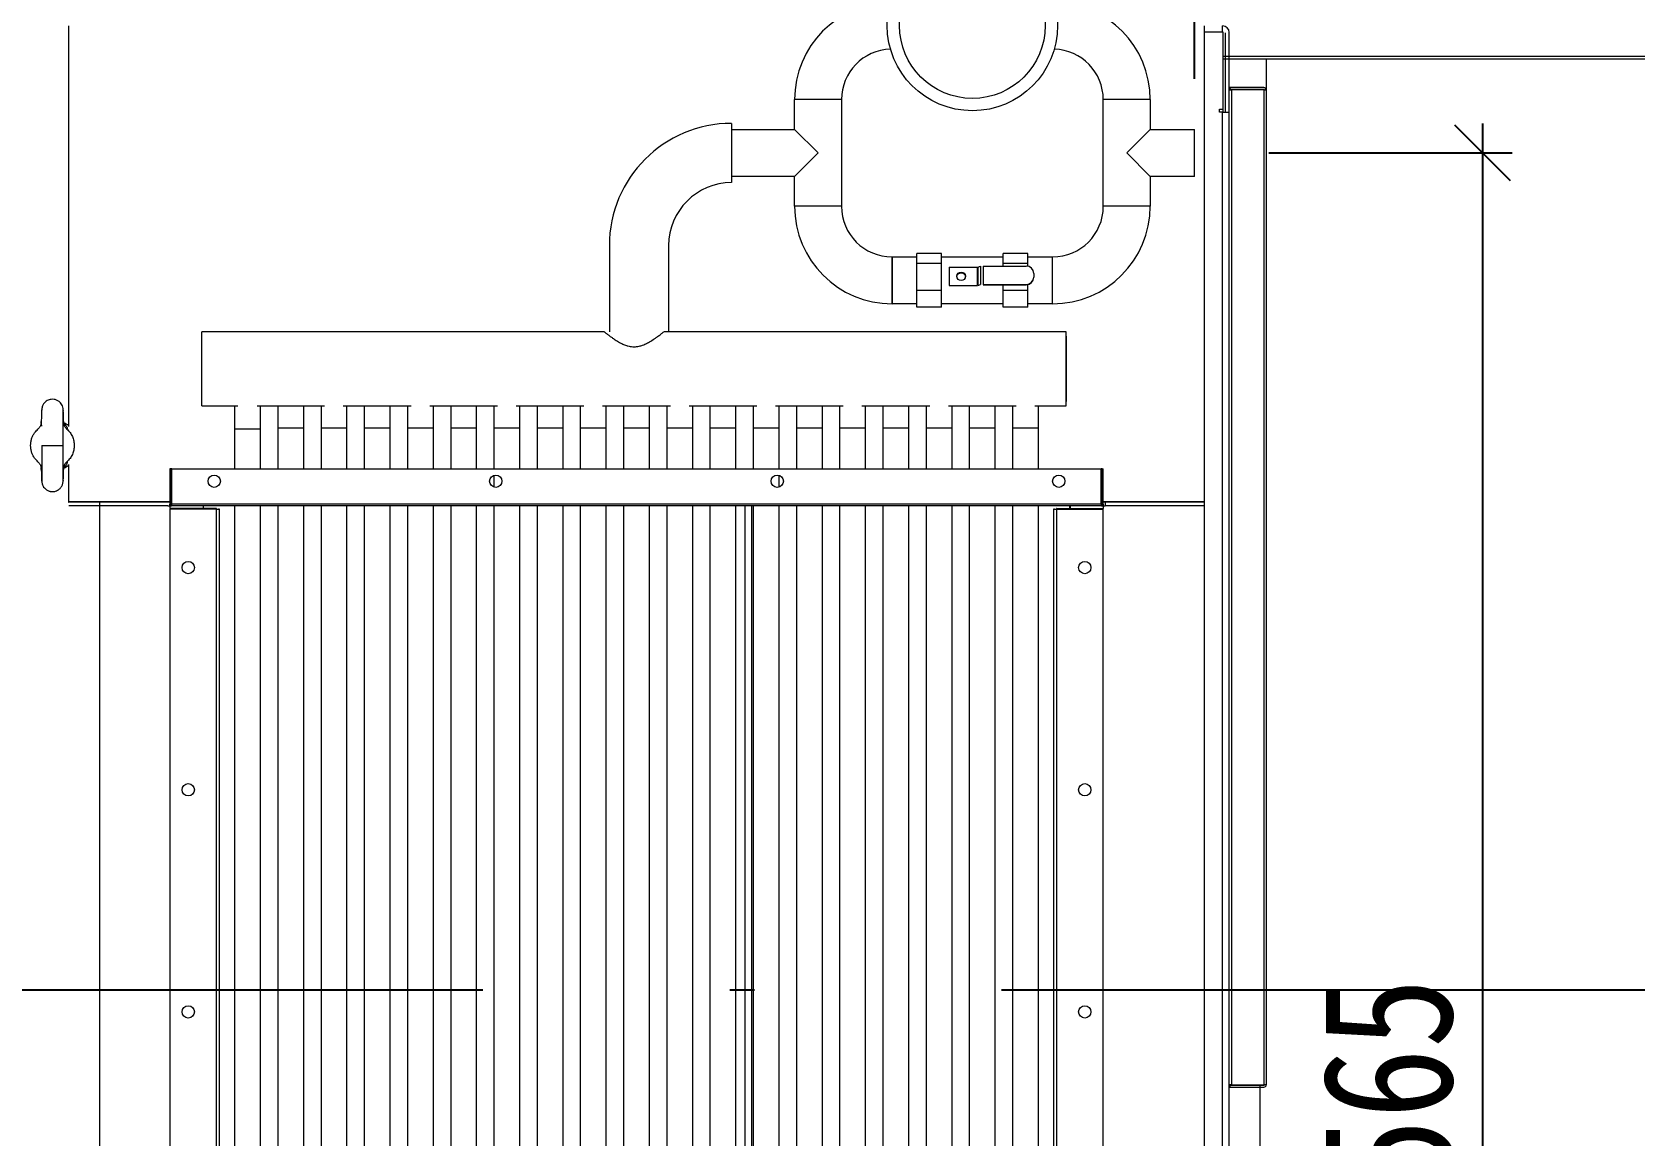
# Model space of a CAD drawing. Extents: x -2187 to 96136, y -11110 to 52208.
# Drawn here: x 51301 to 52599, y 19545 to 20440 of the extents above; entities that cross this region are included whole.
import ezdxf

# ---------------------------------------------------------------- set-up
doc = ezdxf.new("R2010")
doc.units = 0
doc.header["$LTSCALE"] = 1000
doc.header["$MEASUREMENT"] = 0
doc.linetypes.add('ACAD_ISO02W100', pattern=[15, 12, -3])
doc.linetypes.add('DOTE', pattern=[2.42, 2, -0.2, 0.02, -0.2])
doc.layers.add('DOTE', color=14, linetype='DOTE')
doc.layers.add('洗衣房设备', color=4, linetype='Continuous')
doc.styles.add('-宋体', font='', dxfattribs={"width": 0.8})
doc.styles.get('-宋体').set_extended_font_data('SimSun')
doc.dimstyles.new('50', dxfattribs={"dimscale": 30, "dimtxt": 3.5, "dimasz": 1.5, "dimexe": 0.8, "dimexo": 2, "dimgap": 0.8, "dimtad": 1, "dimdec": 0, "dimrnd": 5, "dimzin": 0, "dimdsep": 46, "dimtxsty": '-宋体', "dimblk": 'OBLIQUE', "dimcen": 0.6, "dimdle": 0.8, "dimclrd": 6, "dimclre": 6, "dimclrt": 6, "dimadec": 0, "dimazin": 0, "dimtfac": 1, "dimtdec": 0, "dimtofl": 0, "dimtmove": 2, "dimatfit": 3, "dimldrblk": 'OBLIQUE', "dimfxl": 0, "dimtolj": 1, "dimtzin": 0, "dimarcsym": 0})

# ---------------------------------------------------------------- blocks, each defined once
blk = doc.blocks.new('_OBLIQUE')
at = {"color": 0, "linetype": 'ByBlock'}
blk.add_line((-0.5, -0.5), (0.5, 0.5), dxfattribs=at)
blk = doc.blocks.new('*D119')
at = {"layer": 'Defpoints', "color": 0, "linetype": 'ACAD_ISO02W100', "ltscale": 750}
for p in [(52242.1, 20341.5), (52065.4, 18776.3), (52475.3, 18776.3)]:
    blk.add_point(p, dxfattribs=at)
at = {"layer": '洗衣房设备', "color": 6, "linetype": 'ACAD_ISO02W100', "lineweight": -2, "ltscale": 750}
for p, q in [((52475.3, 20365.5), (52475.3, 18752.3)), ((52302.1, 20341.5), (52499.3, 20341.5)), ((52125.4, 18776.3), (52499.3, 18776.3))]:
    blk.add_line(p, q, dxfattribs=at)
at = {"layer": '洗衣房设备', "color": 6, "linetype": 'ACAD_ISO02W100', "lineweight": -2, "ltscale": 750, "xscale": 45, "yscale": 45, "zscale": 45}
for p, rotation in [((52475.3, 20341.5), 90), ((52475.3, 18776.3), 270)]:
    blk.add_blockref('_OBLIQUE', p, dxfattribs=dict(at, rotation=rotation))
at = {"layer": '洗衣房设备', "color": 6, "linetype": 'ACAD_ISO02W100', "ltscale": 750, "insert": (52398.8, 19558.9), "char_height": 105, "attachment_point": 5, "rotation": 90, "style": '-宋体'}
blk.add_mtext('\\A1;1565', dxfattribs=at)
blk = doc.blocks.new('*D122')
at = {"layer": 'Defpoints', "color": 0, "linetype": 'ACAD_ISO02W100', "ltscale": 750}
for p in [(52300.1, 20588.6), (52300.1, 20438.8), (52242.1, 20341.5)]:
    blk.add_point(p, dxfattribs=at)
at = {"layer": '洗衣房设备', "color": 6, "linetype": 'ACAD_ISO02W100', "lineweight": -2, "ltscale": 750}
for p, q in [((52242.1, 20401.5), (52242.1, 20612.6)), ((52300.1, 20498.8), (52300.1, 20612.6)), ((52218.1, 20588.6), (52324.1, 20588.6))]:
    blk.add_line(p, q, dxfattribs=at)
at = {"layer": '洗衣房设备', "color": 6, "linetype": 'ACAD_ISO02W100', "lineweight": -2, "ltscale": 750, "xscale": 45, "yscale": 45, "zscale": 45, "rotation": 180}
blk.add_blockref('_OBLIQUE', (52242.1, 20588.6), dxfattribs=at)
at = {"layer": '洗衣房设备', "color": 6, "linetype": 'ACAD_ISO02W100', "lineweight": -2, "ltscale": 750, "xscale": 45, "yscale": 45, "zscale": 45}
blk.add_blockref('_OBLIQUE', (52300.1, 20588.6), dxfattribs=at)
at = {"layer": '洗衣房设备', "color": 6, "linetype": 'ACAD_ISO02W100', "ltscale": 750, "insert": (52271.1, 20701.1), "char_height": 105, "attachment_point": 5, "style": '-宋体'}
blk.add_mtext('\\A1;60', dxfattribs=at)

msp = doc.modelspace()

# ---------------------------------------------------------------- linework, layer by layer
at = {"color": 7, "linetype": 'Continuous', "lineweight": 15}
for p, q in [((51330.097, 20444.501), (51330.097, 20119.831)), ((52250.097, 20058.901), (52250.097, 20444.501)), ((52250.097, 20058.901), (52250.097, 20444.501)), ((52264.697, 20439.501), (52264.697, 20444.501)), ((52265.097, 20439.501), (52250.097, 20439.501)), ((52265.097, 20439.501), (52250.097, 20439.501)), ((52264.697, 20439.501), (52250.097, 20439.501)), ((52265.097, 20377.001), (52265.097, 20439.501)), ((52265.097, 20377.001), (52265.097, 20439.501)), ((52265.097, 20374.501), (52265.097, 20439.101)), ((52265.097, 20374.501), (52265.097, 20439.101)), ((52267.097, 20374.501), (52267.097, 20438.784)), ((52270.097, 20374.501), (52270.097, 20439.101)), ((52270.097, 20374.501), (52270.097, 20439.101)), ((52265.097, 20417.684), (57944.14, 20417.684)), ((52267.097, 20374.501), (52267.097, 20417.684)), ((52300.097, 20417.684), (52300.097, 20392.601)), ((52298.197, 20394.501), (52270.097, 20394.501)), ((52298.197, 20394.501), (52270.097, 20394.501)), ((52298.197, 20393.001), (52270.097, 20393.001)), ((52298.197, 20393.001), (52270.097, 20393.001)), ((52270.097, 20392.601), (52271.997, 20392.601)), ((52270.097, 20392.601), (52271.997, 20392.601)), ((52298.197, 20392.601), (52271.997, 20392.601)), ((52271.997, 20392.601), (52271.997, 19586.401)), ((52298.197, 20392.601), (52271.997, 20392.601)), ((52271.997, 20392.601), (52271.997, 19586.401)), ((52298.197, 20392.601), (52298.197, 19586.401)), ((52298.197, 20392.601), (52300.097, 20392.601)), ((52298.197, 20392.601), (52298.197, 19586.401)), ((52298.197, 20392.601), (52300.097, 20392.601)), ((52300.097, 20392.601), (52300.097, 19586.401)), ((51918.097, 20360.501), (51918.097, 20384.717)), ((51956.097, 20384.717), (51956.097, 20298.286)), ((52168.097, 20298.286), (52168.097, 20384.717)), ((52206.097, 20384.717), (52206.097, 20360.501)), ((52262.197, 20374.501), (52262.197, 20377.001)), ((52262.197, 20377.001), (52265.097, 20377.001)), ((52262.197, 20374.501), (52262.197, 20377.001)), ((52262.197, 20377.001), (52265.097, 20377.001)), ((52264.697, 20374.501), (52262.197, 20374.501)), ((52264.697, 20374.501), (52262.197, 20374.501)), ((52264.697, 18734.501), (52264.697, 20374.501)), ((52264.697, 20374.501), (52265.097, 20374.501)), ((52264.697, 18734.501), (52264.697, 20374.501)), ((52264.697, 20374.501), (52265.097, 20374.501)), ((52265.097, 20374.501), (52270.097, 20374.501)), ((52265.097, 20374.501), (52270.097, 20374.501)), ((52270.097, 18734.501), (52270.097, 20374.501)), ((52270.097, 18734.501), (52270.097, 20374.501)), ((51867.097, 20365.501), (51867.097, 20317.501)), ((51867.097, 20360.501), (51918.097, 20360.501)), ((51937.097, 20341.501), (51918.097, 20360.501)), ((52206.097, 20360.501), (52187.097, 20341.501)), ((52206.097, 20360.501), (52242.097, 20360.501)), ((52242.097, 20322.501), (52242.097, 20360.501)), ((51918.097, 20322.501), (51937.097, 20341.501)), ((52187.097, 20341.501), (52206.097, 20322.501)), ((51918.097, 20322.501), (51867.097, 20322.501)), ((51918.097, 20298.286), (51918.097, 20322.501)), ((52242.097, 20322.501), (52206.097, 20322.501)), ((52206.097, 20322.501), (52206.097, 20298.286)), ((51768.274, 20266.501), (51768.274, 20196.501)), ((51815.865, 20268.001), (51815.87, 20268.001)), ((51816.274, 20196.501), (51816.274, 20266.501)), ((51997.097, 20257.286), (52017.097, 20257.286)), ((51997.097, 20257.286), (51997.097, 20219.286)), ((51997.097, 20219.473), (51997.097, 20257.286)), ((52017.097, 20251.842), (52017.097, 20260.02)), ((52037.097, 20260.02), (52017.097, 20260.02)), ((52037.097, 20251.842), (52017.097, 20251.842)), ((52017.097, 20230.108), (52017.097, 20251.842)), ((52037.097, 20251.842), (52037.097, 20260.02)), ((52037.097, 20257.286), (52087.097, 20257.286)), ((52037.097, 20230.108), (52037.097, 20251.842)), ((52066.42, 20249.036), (52068.759, 20249.67)), ((52068.759, 20249.67), (52068.759, 20234.818)), ((52070.891, 20249.851), (52105.777, 20249.851)), ((52070.891, 20249.851), (52070.891, 20235)), ((52107.097, 20260.02), (52087.097, 20260.02)), ((52087.097, 20251.842), (52087.097, 20260.02)), ((52107.097, 20251.842), (52087.097, 20251.842)), ((52087.097, 20249.851), (52087.097, 20251.842)), ((52107.097, 20251.842), (52107.097, 20260.02)), ((52107.097, 20257.286), (52127.097, 20257.286)), ((52107.097, 20249.706), (52107.097, 20251.842)), ((52127.097, 20219.473), (52127.097, 20257.286)), ((52127.097, 20219.286), (52127.097, 20257.286)), ((52043.248, 20249.005), (52043.248, 20234.154)), ((52043.248, 20249.005), (52066.065, 20249.005)), ((52066.065, 20249.005), (52066.065, 20234.154)), ((52066.42, 20249.036), (52066.42, 20234.184)), ((52111.777, 20243.911), (52111.777, 20240.94)), ((52037.097, 20230.108), (52017.097, 20230.108)), ((52017.097, 20216.552), (52017.097, 20230.108)), ((52037.097, 20216.552), (52037.097, 20230.108)), ((52043.248, 20234.154), (52066.065, 20234.154)), ((52066.42, 20234.184), (52068.759, 20234.818)), ((52070.891, 20235), (52070.891, 20234.719)), ((52070.891, 20235), (52105.777, 20235)), ((52070.891, 20234.719), (52105.777, 20234.719)), ((52087.097, 20230.108), (52087.097, 20234.719)), ((52107.097, 20230.108), (52087.097, 20230.108)), ((52087.097, 20216.552), (52087.097, 20230.108)), ((52107.097, 20230.108), (52107.097, 20234.865)), ((52107.097, 20216.552), (52107.097, 20230.108)), ((51997.097, 20219.286), (51997.097, 20219.473)), ((52017.097, 20219.286), (51997.097, 20219.286)), ((52037.097, 20216.552), (52017.097, 20216.552)), ((52087.097, 20219.286), (52037.097, 20219.286)), ((52107.097, 20216.552), (52087.097, 20216.552)), ((52127.097, 20219.286), (52107.097, 20219.286)), ((52127.097, 20219.286), (52127.097, 20219.473)), ((51764.097, 20196.501), (51438.097, 20196.501)), ((51438.097, 20166.501), (51438.097, 20196.501)), ((51764.097, 20196.501), (51438.097, 20196.501)), ((52138.097, 20196.501), (51812.097, 20196.501)), ((52138.097, 20196.501), (51812.097, 20196.501)), ((52138.097, 20166.501), (52138.097, 20196.501)), ((52138.097, 20166.501), (52138.097, 20196.501)), ((52138.097, 20193.001), (52138.097, 20140.001)), ((51438.097, 20136.501), (51438.097, 20166.501)), ((51438.097, 20140.001), (51438.097, 20166.501)), ((52138.097, 20136.501), (52138.097, 20166.501)), ((52138.097, 20136.501), (52138.097, 20166.501)), ((51308.499, 20132.608), (51308.407, 20133.175)), ((51325.786, 20133.175), (51325.734, 20132.792)), ((51438.097, 20136.501), (51467.372, 20136.501)), ((51464.597, 20136.501), (51464.597, 20117.869)), ((51482.821, 20136.501), (51537.557, 20136.501)), ((51485.597, 20117.869), (51485.597, 20136.501)), ((51499.597, 20136.501), (51499.597, 20118.869)), ((51520.597, 20118.869), (51520.597, 20136.501)), ((51534.597, 20136.501), (51534.597, 20118.869)), ((51552.637, 20136.501), (51607.557, 20136.501)), ((51555.597, 20118.869), (51555.597, 20136.501)), ((51569.597, 20136.501), (51569.597, 20118.869)), ((51590.597, 20118.869), (51590.597, 20136.501)), ((51604.597, 20136.501), (51604.597, 20118.869)), ((51622.637, 20136.501), (51677.557, 20136.501)), ((51625.597, 20118.869), (51625.597, 20136.501)), ((51639.597, 20136.501), (51639.597, 20118.869)), ((51660.597, 20118.869), (51660.597, 20136.501)), ((51674.597, 20136.501), (51674.597, 20118.869)), ((51692.637, 20136.501), (51747.557, 20136.501)), ((51695.597, 20118.869), (51695.597, 20136.501)), ((51709.597, 20136.501), (51709.597, 20118.869)), ((51730.597, 20118.869), (51730.597, 20136.501)), ((51744.597, 20136.501), (51744.597, 20118.869)), ((51762.637, 20136.501), (51817.557, 20136.501)), ((51762.637, 20136.501), (51817.557, 20136.501)), ((51765.597, 20118.869), (51765.597, 20136.501)), ((51765.597, 20118.869), (51765.597, 20136.501)), ((51779.597, 20136.501), (51779.597, 20118.869)), ((51779.597, 20136.501), (51779.597, 20118.869)), ((51800.597, 20118.869), (51800.597, 20136.501)), ((51800.597, 20118.869), (51800.597, 20136.501)), ((51814.597, 20136.501), (51814.597, 20118.869)), ((51814.597, 20136.501), (51814.597, 20118.869)), ((51832.637, 20136.501), (51887.557, 20136.501)), ((51832.637, 20136.501), (51887.557, 20136.501)), ((51835.597, 20118.869), (51835.597, 20136.501)), ((51835.597, 20118.869), (51835.597, 20136.501)), ((51849.597, 20136.501), (51849.597, 20118.869)), ((51849.597, 20136.501), (51849.597, 20118.869)), ((51870.597, 20118.869), (51870.597, 20136.501)), ((51870.597, 20118.869), (51870.597, 20136.501)), ((51884.597, 20136.501), (51884.597, 20118.869)), ((51884.597, 20136.501), (51884.597, 20118.869)), ((51902.637, 20136.501), (51957.557, 20136.501)), ((51902.637, 20136.501), (51957.557, 20136.501)), ((51905.597, 20118.869), (51905.597, 20136.501)), ((51905.597, 20118.869), (51905.597, 20136.501)), ((51919.597, 20136.501), (51919.597, 20118.869)), ((51919.597, 20136.501), (51919.597, 20118.869)), ((51940.597, 20118.869), (51940.597, 20136.501)), ((51940.597, 20118.869), (51940.597, 20136.501)), ((51954.597, 20136.501), (51954.597, 20118.869)), ((51954.597, 20136.501), (51954.597, 20118.869)), ((51972.637, 20136.501), (52027.557, 20136.501)), ((51972.637, 20136.501), (52027.557, 20136.501)), ((51975.597, 20118.869), (51975.597, 20136.501)), ((51975.597, 20118.869), (51975.597, 20136.501)), ((51989.597, 20136.501), (51989.597, 20118.869)), ((51989.597, 20136.501), (51989.597, 20118.869)), ((52010.597, 20118.869), (52010.597, 20136.501)), ((52010.597, 20118.869), (52010.597, 20136.501)), ((52024.597, 20136.501), (52024.597, 20118.869)), ((52024.597, 20136.501), (52024.597, 20118.869)), ((52042.637, 20136.501), (52097.557, 20136.501)), ((52042.637, 20136.501), (52097.557, 20136.501)), ((52045.597, 20118.869), (52045.597, 20136.501)), ((52045.597, 20118.869), (52045.597, 20136.501)), ((52059.597, 20136.501), (52059.597, 20118.869)), ((52059.597, 20136.501), (52059.597, 20118.869)), ((52080.597, 20118.869), (52080.597, 20136.501)), ((52080.597, 20118.869), (52080.597, 20136.501)), ((52094.597, 20136.501), (52094.597, 20118.869)), ((52094.597, 20136.501), (52094.597, 20118.869)), ((52112.637, 20136.501), (52138.097, 20136.501)), ((52112.637, 20136.501), (52138.097, 20136.501)), ((52115.597, 20118.869), (52115.597, 20136.501)), ((52115.597, 20118.869), (52115.597, 20136.501)), ((51325.952, 20124.008), (51325.873, 20124.097)), ((51464.597, 20117.869), (51464.597, 20085.501)), ((51485.597, 20085.501), (51485.597, 20117.869)), ((51499.597, 20118.869), (51499.597, 20085.501)), ((51520.597, 20085.501), (51520.597, 20118.869)), ((51534.597, 20118.869), (51534.597, 20085.501)), ((51555.597, 20085.501), (51555.597, 20118.869)), ((51569.597, 20118.869), (51569.597, 20085.501)), ((51590.597, 20085.501), (51590.597, 20118.869)), ((51604.597, 20118.869), (51604.597, 20085.501)), ((51625.597, 20085.501), (51625.597, 20118.869)), ((51639.597, 20118.869), (51639.597, 20085.501)), ((51660.597, 20085.501), (51660.597, 20118.869)), ((51674.597, 20118.869), (51674.597, 20085.501)), ((51695.597, 20085.501), (51695.597, 20118.869)), ((51709.597, 20118.869), (51709.597, 20085.501)), ((51730.597, 20085.501), (51730.597, 20118.869)), ((51744.597, 20118.869), (51744.597, 20085.501)), ((51765.597, 20085.501), (51765.597, 20118.869)), ((51765.597, 20085.501), (51765.597, 20118.869)), ((51779.597, 20118.869), (51779.597, 20085.501)), ((51779.597, 20118.869), (51779.597, 20085.501)), ((51800.597, 20085.501), (51800.597, 20118.869)), ((51800.597, 20085.501), (51800.597, 20118.869)), ((51814.597, 20118.869), (51814.597, 20085.501)), ((51814.597, 20118.869), (51814.597, 20085.501)), ((51835.597, 20085.501), (51835.597, 20118.869)), ((51835.597, 20085.501), (51835.597, 20118.869)), ((51849.597, 20118.869), (51849.597, 20085.501)), ((51849.597, 20118.869), (51849.597, 20085.501)), ((51870.597, 20085.501), (51870.597, 20118.869)), ((51870.597, 20085.501), (51870.597, 20118.869)), ((51884.597, 20118.869), (51884.597, 20085.501)), ((51884.597, 20118.869), (51884.597, 20085.501)), ((51905.597, 20085.501), (51905.597, 20118.869)), ((51905.597, 20085.501), (51905.597, 20118.869)), ((51919.597, 20118.869), (51919.597, 20085.501)), ((51919.597, 20118.869), (51919.597, 20085.501)), ((51940.597, 20085.501), (51940.597, 20118.869)), ((51940.597, 20085.501), (51940.597, 20118.869)), ((51954.597, 20118.869), (51954.597, 20085.501)), ((51954.597, 20118.869), (51954.597, 20085.501)), ((51975.597, 20085.501), (51975.597, 20118.869)), ((51975.597, 20085.501), (51975.597, 20118.869)), ((51989.597, 20118.869), (51989.597, 20085.501)), ((51989.597, 20118.869), (51989.597, 20085.501)), ((52010.597, 20085.501), (52010.597, 20118.869)), ((52010.597, 20085.501), (52010.597, 20118.869)), ((52024.597, 20118.869), (52024.597, 20085.501)), ((52024.597, 20118.869), (52024.597, 20085.501)), ((52045.597, 20085.501), (52045.597, 20118.869)), ((52045.597, 20085.501), (52045.597, 20118.869)), ((52059.597, 20118.869), (52059.597, 20085.501)), ((52059.597, 20118.869), (52059.597, 20085.501)), ((52080.597, 20085.501), (52080.597, 20118.869)), ((52080.597, 20085.501), (52080.597, 20118.869)), ((52094.597, 20118.869), (52094.597, 20085.501)), ((52094.597, 20118.869), (52094.597, 20085.501)), ((52115.597, 20085.501), (52115.597, 20118.869)), ((52115.597, 20085.501), (52115.597, 20118.869)), ((51308.047, 20085.125), (51308.053, 20084.873)), ((51330.097, 20089.171), (51330.097, 20058.901)), ((51413.097, 20085.501), (51412.097, 20085.501)), ((51412.097, 20085.501), (51412.097, 20056.901)), ((51413.097, 20056.901), (51413.097, 20085.501)), ((51413.804, 20085.501), (51413.097, 20085.501)), ((51413.804, 20085.501), (52166.39, 20085.501)), ((51413.804, 20056.901), (51413.804, 20085.501)), ((51413.804, 20085.501), (52166.39, 20085.501)), ((52166.39, 20056.901), (52166.39, 20085.501)), ((52167.097, 20085.501), (52166.39, 20085.501)), ((52166.39, 20056.901), (52166.39, 20085.501)), ((52167.097, 20085.501), (52166.39, 20085.501)), ((52167.097, 20085.501), (52168.097, 20085.501)), ((52167.097, 20056.901), (52167.097, 20085.501)), ((52167.097, 20085.501), (52168.097, 20085.501)), ((52167.097, 20056.901), (52167.097, 20085.501)), ((52168.097, 20056.901), (52168.097, 20085.501)), ((52168.097, 20056.901), (52168.097, 20085.501)), ((51308.407, 20075.828), (51308.459, 20076.203)), ((51325.725, 20076.208), (51325.786, 20075.828)), ((51674.597, 20080.271), (51674.597, 20070.732)), ((51905.597, 20070.732), (51905.597, 20080.271)), ((51905.597, 20070.732), (51905.597, 20080.271)), ((51410.597, 20058.501), (51330.263, 20058.501)), ((51410.597, 20055.501), (51330.263, 20055.501)), ((51355.097, 20058.501), (51355.097, 19055.501)), ((51412.097, 20058.501), (51410.597, 20058.501)), ((51410.597, 20055.501), (51412.097, 20055.501)), ((51412.097, 20055.501), (51412.097, 20056.868)), ((51412.097, 20055.501), (51412.097, 20053.501)), ((51413.497, 20055.501), (51412.097, 20055.501)), ((51413.746, 20056.501), (51413.497, 20056.501)), ((52166.697, 20055.501), (51413.497, 20055.501)), ((52166.697, 20055.501), (51413.497, 20055.501)), ((52166.39, 20056.901), (51413.804, 20056.901)), ((52166.39, 20056.901), (51413.804, 20056.901)), ((51439.097, 20055.501), (51439.097, 20052.794)), ((51464.597, 20055.501), (51464.597, 19055.501)), ((51485.597, 19055.501), (51485.597, 20055.501)), ((51499.597, 20055.501), (51499.597, 19056.501)), ((51520.597, 19056.501), (51520.597, 20055.501)), ((51534.597, 20055.501), (51534.597, 19056.501)), ((51555.597, 19056.501), (51555.597, 20055.501)), ((51569.597, 20055.501), (51569.597, 19056.501)), ((51590.597, 19056.501), (51590.597, 20055.501)), ((51604.597, 20055.501), (51604.597, 19056.501)), ((51625.597, 19056.501), (51625.597, 20055.501)), ((51639.597, 20055.501), (51639.597, 19056.501)), ((51660.597, 19056.501), (51660.597, 20055.501)), ((51674.597, 20055.501), (51674.597, 19056.501)), ((51695.597, 19056.501), (51695.597, 20055.501)), ((51709.597, 20055.501), (51709.597, 19056.501)), ((51730.597, 19056.501), (51730.597, 20055.501)), ((51744.597, 20055.501), (51744.597, 19056.501)), ((51765.597, 19056.501), (51765.597, 20055.501)), ((51765.597, 19056.501), (51765.597, 20055.501)), ((51779.597, 20055.501), (51779.597, 19056.501)), ((51779.597, 20055.501), (51779.597, 19056.501)), ((51800.597, 19056.501), (51800.597, 20055.501)), ((51800.597, 19056.501), (51800.597, 20055.501)), ((51814.597, 20055.501), (51814.597, 19056.501)), ((51814.597, 20055.501), (51814.597, 19056.501)), ((51835.597, 19056.501), (51835.597, 20055.501)), ((51835.597, 19056.501), (51835.597, 20055.501)), ((51849.597, 20055.501), (51849.597, 19056.501)), ((51849.597, 20055.501), (51849.597, 19056.501)), ((51870.597, 19056.501), (51870.597, 20055.501)), ((51870.597, 19056.501), (51870.597, 20055.501)), ((51877.894, 20055.501), (51877.894, 19055.501)), ((51877.894, 20055.501), (51877.894, 19055.501)), ((51883.424, 19055.501), (51883.424, 20055.501)), ((51883.424, 19055.501), (51883.424, 20055.501)), ((51884.597, 20055.501), (51884.597, 19056.501)), ((51884.597, 20055.501), (51884.597, 19056.501)), ((51905.597, 19056.501), (51905.597, 20055.501)), ((51905.597, 19056.501), (51905.597, 20055.501)), ((51919.597, 20055.501), (51919.597, 19056.501)), ((51919.597, 20055.501), (51919.597, 19056.501)), ((51940.597, 19056.501), (51940.597, 20055.501)), ((51940.597, 19056.501), (51940.597, 20055.501)), ((51954.597, 20055.501), (51954.597, 19056.501)), ((51954.597, 20055.501), (51954.597, 19056.501)), ((51975.597, 19056.501), (51975.597, 20055.501)), ((51975.597, 19056.501), (51975.597, 20055.501)), ((51989.597, 20055.501), (51989.597, 19056.501)), ((51989.597, 20055.501), (51989.597, 19056.501)), ((52010.597, 19056.501), (52010.597, 20055.501)), ((52010.597, 19056.501), (52010.597, 20055.501)), ((52024.597, 20055.501), (52024.597, 19056.501)), ((52024.597, 20055.501), (52024.597, 19056.501)), ((52045.597, 19056.501), (52045.597, 20055.501)), ((52045.597, 19056.501), (52045.597, 20055.501)), ((52059.597, 20055.501), (52059.597, 19056.501)), ((52059.597, 20055.501), (52059.597, 19056.501)), ((52080.597, 19056.501), (52080.597, 20055.501)), ((52080.597, 19056.501), (52080.597, 20055.501)), ((52094.597, 20055.501), (52094.597, 19056.501)), ((52094.597, 20055.501), (52094.597, 19056.501)), ((52115.597, 19056.501), (52115.597, 20055.501)), ((52115.597, 19056.501), (52115.597, 20055.501)), ((52141.097, 20052.794), (52141.097, 20055.501)), ((52141.097, 20052.794), (52141.097, 20055.501)), ((52141.497, 20052.794), (52141.497, 20055.501)), ((52141.497, 20052.794), (52141.497, 20055.501)), ((52166.697, 20056.501), (52166.447, 20056.501)), ((52166.697, 20056.501), (52166.447, 20056.501)), ((52166.697, 20055.501), (52168.097, 20055.501)), ((52166.697, 20055.501), (52168.097, 20055.501)), ((52168.097, 20056.901), (52167.097, 20056.901)), ((52168.097, 20056.901), (52167.097, 20056.901)), ((52169.597, 20058.501), (52168.097, 20058.501)), ((52169.597, 20058.501), (52168.097, 20058.501)), ((52168.097, 20056.901), (52168.097, 20055.501)), ((52168.097, 20056.901), (52168.097, 20055.501)), ((52168.097, 20055.501), (52168.097, 20053.501)), ((52168.097, 20055.501), (52169.597, 20055.501)), ((52168.097, 20055.501), (52168.097, 20053.501)), ((52168.097, 20055.501), (52169.597, 20055.501)), ((52249.93, 20058.501), (52169.597, 20058.501)), ((52169.597, 20058.501), (52169.597, 20055.501)), ((52249.93, 20058.501), (52169.597, 20058.501)), ((52169.597, 20058.501), (52169.597, 20055.501)), ((52249.93, 20055.501), (52169.597, 20055.501)), ((52249.93, 20055.501), (52169.597, 20055.501)), ((52249.93, 20058.501), (52249.93, 20055.501)), ((52249.93, 20058.501), (52249.93, 20055.501)), ((52250.097, 20055.501), (52249.93, 20055.501)), ((52250.097, 20055.501), (52249.93, 20055.501)), ((52250.097, 19055.501), (52250.097, 20055.501)), ((52250.097, 19055.501), (52250.097, 20055.501)), ((51449.697, 20053.501), (51412.097, 20053.501)), ((51412.097, 20052.794), (51412.097, 19058.208)), ((51449.697, 20052.794), (51412.097, 20052.794)), ((51449.697, 20052.794), (51449.697, 19058.208)), ((51450.097, 20053.101), (51450.097, 20052.828)), ((51452.097, 20053.101), (51452.097, 19057.901)), ((52128.097, 19057.901), (52128.097, 20053.101)), ((52128.097, 19057.901), (52128.097, 20053.101)), ((52130.097, 20052.828), (52130.097, 20053.101)), ((52130.097, 20052.828), (52130.097, 20053.101)), ((52130.497, 20053.501), (52168.097, 20053.501)), ((52130.497, 20053.501), (52168.097, 20053.501)), ((52130.497, 20052.794), (52168.097, 20052.794)), ((52130.497, 19058.208), (52130.497, 20052.794)), ((52130.497, 20052.794), (52168.097, 20052.794)), ((52130.497, 19058.208), (52130.497, 20052.794)), ((52168.097, 20052.794), (52168.097, 20053.501)), ((52168.097, 20052.794), (52168.097, 20053.501)), ((52168.097, 19058.208), (52168.097, 20052.794)), ((52168.097, 19058.208), (52168.097, 20052.794)), ((52271.997, 19586.401), (52270.097, 19586.401)), ((52271.997, 19586.401), (52270.097, 19586.401)), ((52270.097, 19586.001), (52298.197, 19586.001)), ((52270.097, 19586.001), (52298.197, 19586.001)), ((52270.097, 19584.501), (52298.197, 19584.501)), ((52270.097, 19584.501), (52298.197, 19584.501)), ((52271.997, 19586.401), (52298.197, 19586.401)), ((52271.997, 19586.401), (52298.197, 19586.401)), ((52295.097, 19522.601), (52295.097, 19586.401)), ((52300.097, 19586.401), (52298.197, 19586.401)), ((52300.097, 19586.401), (52298.197, 19586.401))]:
    msp.add_line(p, q, dxfattribs=at)
at = {"color": 8, "linetype": 'Continuous', "lineweight": 15}
for p, q in [((57943.866, 20419.584), (52265.097, 20419.584)), ((51956.097, 20384.717), (51918.097, 20384.717)), ((52206.097, 20384.717), (52168.097, 20384.717)), ((51956.097, 20298.286), (51918.097, 20298.286)), ((52206.097, 20298.286), (52168.097, 20298.286)), ((51464.597, 20117.869), (51475.097, 20117.869)), ((51475.097, 20117.869), (51485.597, 20117.869)), ((51499.597, 20118.869), (51510.097, 20118.869)), ((51510.097, 20118.869), (51520.597, 20118.869)), ((51534.597, 20118.869), (51545.097, 20118.869)), ((51545.097, 20118.869), (51555.597, 20118.869)), ((51569.597, 20118.869), (51580.097, 20118.869)), ((51580.097, 20118.869), (51590.597, 20118.869)), ((51604.597, 20118.869), (51615.097, 20118.869)), ((51615.097, 20118.869), (51625.597, 20118.869)), ((51639.597, 20118.869), (51650.097, 20118.869)), ((51650.097, 20118.869), (51660.597, 20118.869)), ((51674.597, 20118.869), (51685.097, 20118.869)), ((51685.097, 20118.869), (51695.597, 20118.869)), ((51709.597, 20118.869), (51720.097, 20118.869)), ((51720.097, 20118.869), (51730.597, 20118.869)), ((51744.597, 20118.869), (51755.097, 20118.869)), ((51755.097, 20118.869), (51765.597, 20118.869)), ((51755.097, 20118.869), (51765.597, 20118.869)), ((51779.597, 20118.869), (51790.097, 20118.869)), ((51779.597, 20118.869), (51790.097, 20118.869)), ((51790.097, 20118.869), (51800.597, 20118.869)), ((51790.097, 20118.869), (51800.597, 20118.869)), ((51814.597, 20118.869), (51825.097, 20118.869)), ((51814.597, 20118.869), (51825.097, 20118.869)), ((51825.097, 20118.869), (51835.597, 20118.869)), ((51825.097, 20118.869), (51835.597, 20118.869)), ((51849.597, 20118.869), (51860.097, 20118.869)), ((51849.597, 20118.869), (51860.097, 20118.869)), ((51860.097, 20118.869), (51870.597, 20118.869)), ((51860.097, 20118.869), (51870.597, 20118.869)), ((51884.597, 20118.869), (51895.097, 20118.869)), ((51884.597, 20118.869), (51895.097, 20118.869)), ((51895.097, 20118.869), (51905.597, 20118.869)), ((51895.097, 20118.869), (51905.597, 20118.869)), ((51919.597, 20118.869), (51930.097, 20118.869)), ((51919.597, 20118.869), (51930.097, 20118.869)), ((51930.097, 20118.869), (51940.597, 20118.869)), ((51930.097, 20118.869), (51940.597, 20118.869)), ((51954.597, 20118.869), (51965.097, 20118.869)), ((51954.597, 20118.869), (51965.097, 20118.869)), ((51965.097, 20118.869), (51975.597, 20118.869)), ((51965.097, 20118.869), (51975.597, 20118.869)), ((51989.597, 20118.869), (52000.097, 20118.869)), ((51989.597, 20118.869), (52000.097, 20118.869)), ((52000.097, 20118.869), (52010.597, 20118.869)), ((52000.097, 20118.869), (52010.597, 20118.869)), ((52024.597, 20118.869), (52035.097, 20118.869)), ((52024.597, 20118.869), (52035.097, 20118.869)), ((52035.097, 20118.869), (52045.597, 20118.869)), ((52035.097, 20118.869), (52045.597, 20118.869)), ((52059.597, 20118.869), (52070.097, 20118.869)), ((52059.597, 20118.869), (52070.097, 20118.869)), ((52070.097, 20118.869), (52080.597, 20118.869)), ((52070.097, 20118.869), (52080.597, 20118.869)), ((52094.597, 20118.869), (52105.097, 20118.869)), ((52094.597, 20118.869), (52105.097, 20118.869)), ((52105.097, 20118.869), (52115.597, 20118.869)), ((52105.097, 20118.869), (52115.597, 20118.869)), ((51412.097, 20058.901), (51330.097, 20058.901)), ((51413.804, 20058.901), (51412.097, 20058.901)), ((52167.097, 20058.901), (52166.39, 20058.901)), ((52167.097, 20058.901), (52166.39, 20058.901)), ((52250.097, 20058.901), (52168.097, 20058.901)), ((52250.097, 20058.901), (52168.097, 20058.901))]:
    msp.add_line(p, q, dxfattribs=at)
at = {"color": 7, "linetype": 'Continuous', "lineweight": 15}
for centre, radius in [((52062.097, 20444.717), 69), ((52062.097, 20444.717), 59), ((52052.978, 20241.555), 3.463), ((51448.097, 20075.501), 5), ((51676.097, 20075.501), 5), ((51904.097, 20075.501), 5), ((51904.097, 20075.501), 5), ((52132.097, 20075.501), 5), ((52132.097, 20075.501), 5), ((51427.097, 20005.501), 5), ((52153.097, 20005.501), 5), ((52153.097, 20005.501), 5), ((51427.097, 19825.501), 5), ((52153.097, 19825.501), 5), ((52153.097, 19825.501), 5), ((51427.097, 19645.501), 5), ((52153.097, 19645.501), 5), ((52153.097, 19645.501), 5)]:
    msp.add_circle(centre, radius, dxfattribs=at)
for centre, radius, start, end in [((51997.097, 20384.717), 79, 90.968801, 180), ((52127.097, 20384.717), 79, 0, 89.031199), ((52264.697, 20439.101), 5.4, 0, 90), ((52264.697, 20439.101), 5.4, 0, 90), ((52264.697, 20439.101), 0.4, 0, 90), ((52264.697, 20439.101), 0.4, 0, 90), ((51997.097, 20384.717), 41, 91.853835, 180), ((52127.097, 20384.717), 41, 0, 88.146165), ((52271.997, 20392.601), 1.9, 90, 180), ((52271.997, 20392.601), 1.9, 90, 180), ((52298.197, 20392.601), 1.9, 0, 90), ((52298.197, 20392.601), 1.9, 0, 90), ((52298.197, 20392.601), 0.4, 0, 90), ((52298.197, 20392.601), 0.4, 0, 90), ((51867.097, 20266.501), 99, 90, 180), ((51867.097, 20266.501), 51, 90, 180), ((51997.097, 20298.286), 79, 180, 270), ((51997.097, 20298.286), 41, 180, 270), ((52127.097, 20298.286), 41, 270, 0), ((52127.097, 20298.286), 79, 270, 0), ((52105.806, 20243.881), 5.971, 0.285811, 90.282987), ((52105.806, 20240.97), 5.971, 269.717013, 359.714189), ((52105.806, 20240.69), 5.971, 269.717013, 359.714189), ((51317.097, 20104.501), 20.64, 50.961752, 63.287183), ((51317.097, 20104.501), 20.64, 296.623254, 309.038248), ((52271.997, 19586.401), 1.9, 180, 270), ((52271.997, 19586.401), 1.9, 180, 270), ((52298.197, 19586.401), 1.9, 270, 0), ((52298.197, 19586.401), 0.4, 270, 0), ((52298.197, 19586.401), 1.9, 270, 0), ((52298.197, 19586.401), 0.4, 270, 0)]:
    msp.add_arc(centre, radius, start, end, dxfattribs=at)
for points, knots in [([(52049.575, 20241.468), (52049.644, 20241.789), (52049.794, 20242.484), (52050.462, 20243.376), (52051.411, 20244.053), (52052.551, 20244.382), (52053.73, 20244.329), (52054.823, 20243.91), (52055.705, 20243.164), (52056.286, 20242.243), (52056.371, 20241.562), (52056.408, 20241.267)], [0, 0, 0, 0, 0.09892447, 0.21409753, 0.3309448, 0.44795381, 0.56328285, 0.67773029, 0.79344672, 0.91061495, 1, 1, 1, 1]), ([(51764.108, 20196.492), (51764.11, 20196.49), (51764.117, 20196.485), (51764.403, 20196.257), (51764.983, 20195.796), (51765.649, 20195.273), (51766.261, 20194.798), (51766.909, 20194.301), (51767.715, 20193.691), (51768.696, 20192.962), (51769.738, 20192.209), (51770.829, 20191.44), (51772.64, 20190.206), (51774.843, 20188.815), (51777.213, 20187.518), (51779.322, 20186.493), (51781.268, 20185.714), (51783.338, 20185.099), (51785.041, 20184.725), (51786.9, 20184.51), (51788.559, 20184.487), (51790.328, 20184.607), (51792.479, 20184.972), (51794.776, 20185.662), (51796.748, 20186.454), (51798.327, 20187.192), (51799.918, 20188.021), (51802.409, 20189.454), (51804.65, 20190.937), (51806.627, 20192.33), (51807.643, 20193.07), (51808.796, 20193.929), (51809.644, 20194.576), (51810.57, 20195.293), (51811.391, 20195.938), (51812.004, 20196.427), (51812.06, 20196.472), (51812.083, 20196.49)], [0, 0, 0, 0, 0.015471655, 0.052918883, 0.087263804, 0.112313691, 0.132533324, 0.148691369, 0.170307148, 0.197750958, 0.219863848, 0.239364947, 0.265451473, 0.325242075, 0.354581631, 0.37831383, 0.42044704, 0.436751933, 0.461505949, 0.486704568, 0.50708078, 0.523689587, 0.553323104, 0.589366955, 0.615761181, 0.637058435, 0.659578336, 0.689742762, 0.759349442, 0.782058413, 0.812482262, 0.828043846, 0.867239434, 0.883362976, 0.919459447, 0.96711428, 1, 1, 1, 1]), ([(51764.108, 20196.492), (51764.11, 20196.49), (51764.117, 20196.485), (51764.403, 20196.257), (51764.983, 20195.796), (51765.649, 20195.273), (51766.261, 20194.798), (51766.909, 20194.301), (51767.715, 20193.691), (51768.696, 20192.962), (51769.738, 20192.209), (51770.829, 20191.44), (51772.64, 20190.206), (51774.843, 20188.815), (51777.213, 20187.518), (51779.322, 20186.493), (51781.268, 20185.714), (51783.338, 20185.099), (51785.041, 20184.725), (51786.9, 20184.51), (51788.559, 20184.487), (51790.328, 20184.607), (51792.479, 20184.972), (51794.776, 20185.662), (51796.748, 20186.454), (51798.327, 20187.192), (51799.918, 20188.021), (51802.409, 20189.454), (51804.65, 20190.937), (51806.627, 20192.33), (51807.643, 20193.07), (51808.796, 20193.929), (51809.644, 20194.576), (51810.57, 20195.293), (51811.391, 20195.938), (51812.004, 20196.427), (51812.06, 20196.472), (51812.083, 20196.49)], [0, 0, 0, 0, 0.01547166, 0.05291888, 0.0872638, 0.11231369, 0.13253332, 0.14869137, 0.17030715, 0.19775096, 0.21986385, 0.23936495, 0.26545147, 0.32524207, 0.35458163, 0.37831383, 0.42044704, 0.43675193, 0.46150595, 0.48670457, 0.50708078, 0.52368959, 0.5533231, 0.58936695, 0.61576118, 0.63705844, 0.65957834, 0.68974276, 0.75934944, 0.78205841, 0.81248226, 0.82804385, 0.86723943, 0.88336298, 0.91945945, 0.96711428, 1, 1, 1, 1]), ([(51308.406, 20133.593), (51308.392, 20133.511), (51308.364, 20133.355), (51308.314, 20132.372), (51308.261, 20131.067), (51308.205, 20129.405), (51308.145, 20127.454), (51308.093, 20125.622), (51308.063, 20124.487), (51308.053, 20124.13)], [0, 0, 0, 0, 0.18642199, 0.35713848, 0.51163018, 0.64959478, 0.80824731, 0.93966262, 1, 1, 1, 1]), ([(51325.808, 20133.168), (51325.745, 20133.949), (51325.623, 20135.43), (51324.804, 20137.381), (51323.749, 20138.902), (51322.293, 20140.285), (51320.777, 20141.156), (51319.358, 20141.62), (51317.948, 20141.917), (51316.311, 20141.942), (51314.46, 20141.544), (51312.859, 20140.869), (51311.245, 20139.749), (51309.78, 20138.088), (51308.641, 20135.839), (51308.473, 20134.089), (51308.385, 20133.168)], [0, 0, 0, 0, 0.08549583, 0.16227305, 0.22955063, 0.28825414, 0.38243328, 0.41868391, 0.4513623, 0.53957506, 0.59512587, 0.65819515, 0.72921418, 0.80904837, 0.8994913, 1, 1, 1, 1]), ([(51326.14, 20124.123), (51326.124, 20124.726), (51326.081, 20126.34), (51326.019, 20128.437), (51325.954, 20130.47), (51325.893, 20132.072), (51325.835, 20133.298), (51325.803, 20133.492), (51325.787, 20133.593)], [0, 0, 0, 0, 0.10323851, 0.27591403, 0.42756676, 0.59908122, 0.79014648, 1, 1, 1, 1]), ([(51308.054, 20123.884), (51307.968, 20122.946), (51307.796, 20121.068), (51306.635, 20118.981), (51305.661, 20118.021), (51305.354, 20117.718)], [0, 0, 0, 0, 0.40606661, 0.81279918, 1, 1, 1, 1]), ([(51308.047, 20123.842), (51308.046, 20123.842), (51308.043, 20123.847), (51308.049, 20123.867), (51308.054, 20123.884)], [0, 0, 0, 0, 0.12069351, 1, 1, 1, 1]), ([(51308.46, 20120.246), (51308.409, 20120.458), (51308.119, 20121.646), (51308.083, 20122.874), (51308.054, 20123.884)], [0, 0, 0, 0, 0.178184935, 1, 1, 1, 1]), ([(51325.796, 20104.501), (51325.791, 20105.791), (51325.78, 20108.227), (51325.766, 20111.618), (51325.754, 20114.529), (51325.743, 20117.201), (51325.735, 20119.559), (51325.728, 20121.596), (51325.724, 20123.385), (51325.72, 20125.215), (51325.718, 20127.237), (51325.72, 20129.088), (51325.726, 20130.647), (51325.738, 20131.834), (51325.755, 20132.662), (51325.774, 20132.735), (51325.783, 20132.771)], [0, 0, 0, 0, 0.08711226, 0.1644653, 0.23294256, 0.2930756, 0.36079161, 0.4146856, 0.45950665, 0.51559644, 0.58553452, 0.66974035, 0.74275285, 0.82426232, 0.91401683, 1, 1, 1, 1]), ([(51326.139, 20123.883), (51326.111, 20122.807), (51326.079, 20121.57), (51325.773, 20120.38), (51325.733, 20120.226)], [0, 0, 0, 0, 0.87003908, 1, 1, 1, 1]), ([(51328.84, 20117.718), (51328.494, 20118.064), (51327.509, 20119.052), (51326.393, 20121.156), (51326.224, 20122.974), (51326.139, 20123.883)], [0, 0, 0, 0, 0.21224076, 0.60569311, 1, 1, 1, 1]), ([(51326.417, 20122.152), (51326.688, 20121.933), (51327.43, 20121.333), (51328.208, 20120.365), (51328.793, 20119.376), (51329.023, 20118.587), (51329.007, 20118.053), (51328.887, 20117.813), (51328.84, 20117.718)], [0, 0, 0, 0, 0.112941171, 0.309684449, 0.50658463, 0.692303236, 0.878189839, 1, 1, 1, 1]), ([(51305.354, 20091.284), (51304.418, 20092.228), (51302.845, 20093.817), (51301.242, 20096.533), (51300.199, 20099.059), (51299.562, 20101.74), (51299.344, 20104.501), (51299.564, 20107.262), (51300.198, 20109.943), (51301.242, 20112.469), (51302.845, 20115.185), (51304.419, 20116.774), (51305.354, 20117.718)], [0, 0, 0, 0, 0.13310288, 0.22398067, 0.31519163, 0.40729877, 0.50000198, 0.59270974, 0.68481322, 0.77602053, 0.8668931, 1, 1, 1, 1]), ([(51308.397, 20104.501), (51308.405, 20102.77), (51308.419, 20099.297), (51308.441, 20094.234), (51308.459, 20089.457), (51308.472, 20085.109), (51308.477, 20081.369), (51308.471, 20078.456), (51308.453, 20076.922), (51308.431, 20076.276), (51308.417, 20076.237), (51308.41, 20076.219)], [0, 0, 0, 0, 0.11686979, 0.23441844, 0.35366112, 0.47539447, 0.60080404, 0.7315924, 0.86825744, 0.93842541, 1, 1, 1, 1]), ([(51325.783, 20076.232), (51325.774, 20076.268), (51325.755, 20076.341), (51325.738, 20077.169), (51325.726, 20078.355), (51325.72, 20079.915), (51325.718, 20081.765), (51325.72, 20083.787), (51325.724, 20085.618), (51325.728, 20087.406), (51325.735, 20089.443), (51325.743, 20091.802), (51325.754, 20094.474), (51325.766, 20097.384), (51325.78, 20100.775), (51325.791, 20103.211), (51325.796, 20104.501)], [0, 0, 0, 0, 0.08598317, 0.17573768, 0.25724715, 0.33025965, 0.41446548, 0.48440356, 0.54049335, 0.5853144, 0.63920839, 0.7069244, 0.76705744, 0.8355347, 0.91288774, 1, 1, 1, 1]), ([(51305.354, 20091.284), (51305.699, 20090.938), (51306.685, 20089.95), (51307.801, 20087.846), (51307.97, 20086.029), (51308.054, 20085.119)], [0, 0, 0, 0, 0.2122615, 0.60570354, 1, 1, 1, 1]), ([(51308.054, 20085.119), (51308.052, 20085.125), (51308.046, 20085.145), (51308.059, 20085.134), (51308.068, 20085.126)], [0, 0, 0, 0, 0.31725746, 1, 1, 1, 1]), ([(51308.053, 20084.873), (51308.063, 20084.515), (51308.093, 20083.381), (51308.145, 20081.548), (51308.205, 20079.598), (51308.261, 20077.935), (51308.314, 20076.63), (51308.364, 20075.647), (51308.392, 20075.491), (51308.406, 20075.41)], [0, 0, 0, 0, 0.060339298, 0.191754338, 0.350406547, 0.488370867, 0.642862249, 0.81357839, 1, 1, 1, 1]), ([(51308.054, 20085.119), (51308.083, 20086.196), (51308.115, 20087.433), (51308.421, 20088.623), (51308.461, 20088.777)], [0, 0, 0, 0, 0.87087887, 1, 1, 1, 1]), ([(51325.733, 20088.796), (51325.768, 20088.66), (51326.076, 20087.464), (51326.109, 20086.221), (51326.139, 20085.119)], [0, 0, 0, 0, 0.11365834, 1, 1, 1, 1]), ([(51325.787, 20075.41), (51325.803, 20075.511), (51325.835, 20075.704), (51325.893, 20076.93), (51325.954, 20078.532), (51326.019, 20080.565), (51326.081, 20082.663), (51326.124, 20084.276), (51326.14, 20084.88)], [0, 0, 0, 0, 0.20985373, 0.40091917, 0.5724338, 0.72408668, 0.89676237, 1, 1, 1, 1]), ([(51326.139, 20085.119), (51326.225, 20086.057), (51326.398, 20087.935), (51327.558, 20090.022), (51328.533, 20090.982), (51328.84, 20091.284)], [0, 0, 0, 0, 0.40610191, 0.81286954, 1, 1, 1, 1]), ([(51326.145, 20085.158), (51326.146, 20085.159), (51326.162, 20085.173), (51326.15, 20085.145), (51326.139, 20085.119)], [0, 0, 0, 0, 0.0597837, 1, 1, 1, 1]), ([(51328.84, 20091.284), (51328.873, 20091.222), (51329.054, 20090.884), (51328.991, 20089.978), (51328.175, 20088.381), (51326.909, 20087.319), (51326.432, 20086.918)], [0, 0, 0, 0, 0.08217598, 0.44885612, 0.79238281, 1, 1, 1, 1]), ([(51308.385, 20075.834), (51308.449, 20075.054), (51308.57, 20073.573), (51309.389, 20071.622), (51310.444, 20070.101), (51311.9, 20068.718), (51313.416, 20067.847), (51314.835, 20067.382), (51316.245, 20067.086), (51317.882, 20067.061), (51319.733, 20067.459), (51321.334, 20068.134), (51322.949, 20069.253), (51324.413, 20070.914), (51325.552, 20073.163), (51325.72, 20074.913), (51325.808, 20075.834)], [0, 0, 0, 0, 0.08548874, 0.16227639, 0.22954521, 0.28824654, 0.38243623, 0.41869346, 0.45137004, 0.53958142, 0.59513432, 0.65819211, 0.72920617, 0.80905438, 0.89948293, 1, 1, 1, 1])]:
    msp.add_open_spline(points, degree=3, knots=knots, dxfattribs=at)
for points in [[(51328.84, 20117.718), (51329.719, 20116.835), (51331.478, 20115.068), (51333.338, 20111.793), (51334.515, 20108.235), (51334.908, 20104.501), (51334.515, 20100.767), (51333.338, 20097.21), (51331.478, 20093.934), (51329.719, 20092.168), (51328.84, 20091.284)], [(51330.097, 20058.901), (51330.111, 20058.849), (51330.138, 20058.744), (51330.18, 20058.612), (51330.222, 20058.519), (51330.249, 20058.507), (51330.263, 20058.501)], [(51412.097, 20056.901), (51412.118, 20056.718), (51412.16, 20056.351), (51412.484, 20055.888), (51412.946, 20055.564), (51413.313, 20055.522), (51413.497, 20055.501)], [(51413.097, 20056.901), (51413.103, 20056.849), (51413.115, 20056.744), (51413.207, 20056.612), (51413.339, 20056.519), (51413.444, 20056.507), (51413.497, 20056.501)], [(51413.497, 20055.501), (51413.522, 20055.522), (51413.573, 20055.564), (51413.65, 20055.888), (51413.727, 20056.351), (51413.778, 20056.718), (51413.804, 20056.901)], [(51413.497, 20056.501), (51413.522, 20056.507), (51413.573, 20056.519), (51413.65, 20056.612), (51413.727, 20056.744), (51413.778, 20056.849), (51413.804, 20056.901)], [(52166.39, 20056.901), (52166.415, 20056.718), (52166.466, 20056.351), (52166.543, 20055.888), (52166.62, 20055.564), (52166.671, 20055.522), (52166.697, 20055.501)], [(52166.39, 20056.901), (52166.415, 20056.849), (52166.466, 20056.744), (52166.543, 20056.612), (52166.62, 20056.519), (52166.671, 20056.507), (52166.697, 20056.501)], [(52166.39, 20056.901), (52166.415, 20056.718), (52166.466, 20056.351), (52166.543, 20055.888), (52166.62, 20055.564), (52166.671, 20055.522), (52166.697, 20055.501)], [(52166.39, 20056.901), (52166.415, 20056.849), (52166.466, 20056.744), (52166.543, 20056.612), (52166.62, 20056.519), (52166.671, 20056.507), (52166.697, 20056.501)], [(52166.697, 20055.501), (52166.88, 20055.522), (52167.247, 20055.564), (52167.71, 20055.888), (52168.034, 20056.351), (52168.076, 20056.718), (52168.097, 20056.901)], [(52166.697, 20056.501), (52166.749, 20056.507), (52166.854, 20056.519), (52166.986, 20056.612), (52167.079, 20056.744), (52167.091, 20056.849), (52167.097, 20056.901)], [(52166.697, 20056.501), (52166.749, 20056.507), (52166.854, 20056.519), (52166.986, 20056.612), (52167.079, 20056.744), (52167.091, 20056.849), (52167.097, 20056.901)], [(52166.697, 20055.501), (52166.88, 20055.522), (52167.247, 20055.564), (52167.71, 20055.888), (52168.034, 20056.351), (52168.076, 20056.718), (52168.097, 20056.901)], [(52249.93, 20058.501), (52249.944, 20058.507), (52249.972, 20058.519), (52250.013, 20058.612), (52250.055, 20058.744), (52250.083, 20058.849), (52250.097, 20058.901)], [(52249.93, 20058.501), (52249.944, 20058.507), (52249.972, 20058.519), (52250.013, 20058.612), (52250.055, 20058.744), (52250.083, 20058.849), (52250.097, 20058.901)], [(51450.097, 20053.101), (51450.091, 20053.154), (51450.079, 20053.258), (51449.986, 20053.391), (51449.854, 20053.483), (51449.749, 20053.495), (51449.697, 20053.501)], [(51449.697, 20052.794), (51450.011, 20052.82), (51450.64, 20052.871), (51451.433, 20052.948), (51451.988, 20053.024), (51452.061, 20053.076), (51452.097, 20053.101)], [(51450.097, 20053.101), (51450.091, 20053.076), (51450.079, 20053.024), (51449.986, 20052.948), (51449.854, 20052.871), (51449.749, 20052.82), (51449.697, 20052.794)], [(52128.097, 20053.101), (52128.133, 20053.076), (52128.205, 20053.024), (52128.76, 20052.948), (52129.553, 20052.871), (52130.182, 20052.82), (52130.497, 20052.794)], [(52128.097, 20053.101), (52128.133, 20053.076), (52128.205, 20053.024), (52128.76, 20052.948), (52129.553, 20052.871), (52130.182, 20052.82), (52130.497, 20052.794)], [(52130.497, 20053.501), (52130.444, 20053.495), (52130.339, 20053.483), (52130.207, 20053.391), (52130.115, 20053.258), (52130.103, 20053.154), (52130.097, 20053.101)], [(52130.497, 20053.501), (52130.444, 20053.495), (52130.339, 20053.483), (52130.207, 20053.391), (52130.115, 20053.258), (52130.103, 20053.154), (52130.097, 20053.101)], [(52130.097, 20053.101), (52130.103, 20053.076), (52130.115, 20053.024), (52130.207, 20052.948), (52130.339, 20052.871), (52130.444, 20052.82), (52130.497, 20052.794)], [(52130.097, 20053.101), (52130.103, 20053.076), (52130.115, 20053.024), (52130.207, 20052.948), (52130.339, 20052.871), (52130.444, 20052.82), (52130.497, 20052.794)]]:
    msp.add_open_spline(points, degree=3, dxfattribs=at)
at = {"color": 8, "linetype": 'Continuous', "lineweight": 15}
msp.add_open_spline([(51308.397, 20104.501), (51308.434, 20104.501), (51308.508, 20104.501), (51309.233, 20104.501), (51310.863, 20104.501), (51313.748, 20104.501), (51317.097, 20104.501), (51320.445, 20104.501), (51323.33, 20104.501), (51324.96, 20104.501), (51325.685, 20104.501), (51325.759, 20104.501), (51325.796, 20104.501)], degree=3, knots=[0, 0, 0, 0, 0.06541418, 0.130335874, 0.255380652, 0.377244235, 0.500007957, 0.622770695, 0.744623129, 0.869668912, 0.934593416, 1, 1, 1, 1], dxfattribs=at)
at = {"layer": 'DOTE'}
msp.add_line((8525.665, 19663.27), (92525.665, 19663.27), dxfattribs=at)

# ---------------------------------------------------------------- dimensions: what is measured, and where the dimension line sits
at = {"layer": '洗衣房设备', "color": 2, "linetype": 'ACAD_ISO02W100', "ltscale": 750}
for base, p2, angle, picture, middle in [((52300.097, 20588.582), (52300.097, 20438.784), 180, '*D122', (52271.097, 20701.082)), ((52475.339, 18776.32), (52065.362, 18776.32), 270, '*D119', (52398.839, 19558.911))]:
    dim = msp.add_linear_dim(base=base, p1=(52242.097, 20341.501), p2=p2, angle=angle, dimstyle='50', dxfattribs=at)
    dim.commit()
    dim.dimension.update_dxf_attribs({"geometry": picture, "text_midpoint": middle})

doc.saveas('drawing.dxf')
